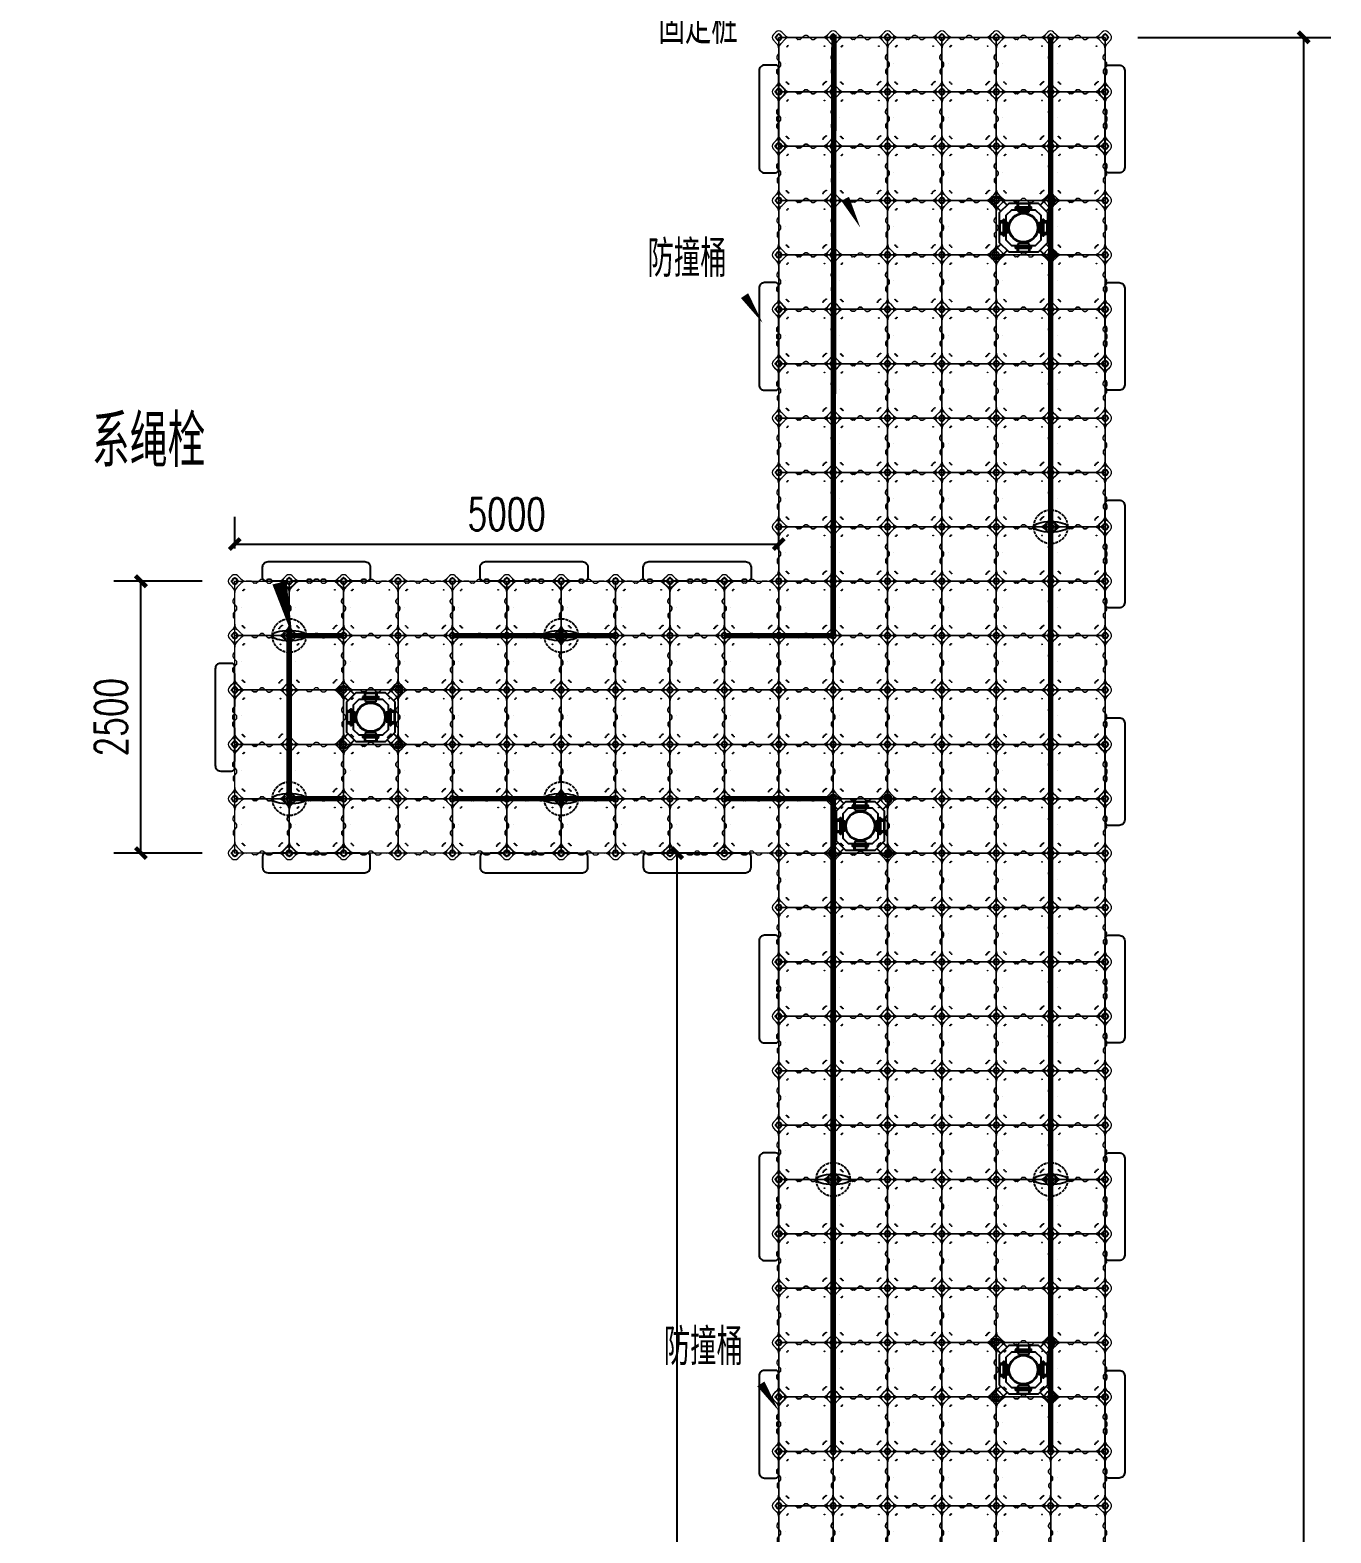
# Model space of a CAD drawing. Extents: x -51322 to 334811, y -147916 to 129288.
# Drawn here: x 35698 to 47656, y -15719 to -1902 of the extents above; entities that cross this region are included whole.
import ezdxf

# ---------------------------------------------------------------- set-up
doc = ezdxf.new("R2010")
doc.units = 0
doc.header["$LTSCALE"] = 1000
doc.header["$MEASUREMENT"] = 0
doc.linetypes.add('DASH', pattern=[0.35, 0.25, -0.1])
doc.layers.get('0').update_dxf_attribs({"lineweight": 5})
for name, color, linetype in [('14a#槽钢', 3, 'Continuous'), ('DIM_SYMB', 3, 'Continuous'), ('PUB_DIM', 3, 'Continuous'), ('PUB_TEXT', 7, 'Continuous'), ('W-_ANTICOLLISION防撞措施', 6, 'Continuous'), ('W-MOUNTING固定方式', 5, 'Continuous'), ('系船栓', 132, 'Continuous'), ('蓝色浮筒', 150, 'Continuous')]:
    doc.layers.add(name, color=color, linetype=linetype)
doc.layers.add('2维浮筒', color=7, linetype='Continuous', lineweight=5)
doc.layers.add('系绳栓', color=4, linetype='Continuous', lineweight=5)
doc.styles.add('_TCH_DIM', font='SIMPLEX', dxfattribs={"bigfont": 'GBCBIG'})
doc.styles.add('_TCH_DIM_T3', font='SIMPLEX', dxfattribs={"width": 0.705882, "bigfont": 'GBCBIG'})
doc.dimstyles.new('_TCH_ARCH&&100', dxfattribs={"dimtxt": 297.5, "dimasz": 100, "dimexe": 250, "dimexo": 300, "dimgap": 126.25, "dimtad": 1, "dimdec": 0, "dimzin": 0, "dimdsep": 46, "dimtxsty": '_TCH_DIM_T3', "dimblk": 'ARCHTICK', "dimcen": 0.09, "dimclrt": 7, "dimazin": 2, "dimtfac": 1, "dimtdec": 0, "dimtix": 1, "dimtmove": 2, "dimatfit": 3, "dimfxl": 0, "dimtolj": 1, "dimtzin": 0, "dimarcsym": 0})

# ---------------------------------------------------------------- blocks, each defined once
blk = doc.blocks.new('*U4')
blk.add_lwpolyline([(-250, 250), (250, 250), (250, -250), (-250, -250)], close=True)
blk = doc.blocks.new('*U5')
at = {"color": 0, "linetype": 'ByBlock', "lineweight": -2, "transparency": 16777216}
for p in [(0, 0), (500, 0), (1000, 0), (1500, 0), (2000, 0), (2500, 0), (0, -500), (500, -500), (1000, -500), (1500, -500), (2000, -500), (2500, -500), (0, -1000), (500, -1000), (1000, -1000), (1500, -1000), (2000, -1000), (2500, -1000), (0, -1500), (500, -1500), (1000, -1500), (1500, -1500), (2000, -1500), (2500, -1500), (0, -2000), (500, -2000), (1000, -2000), (1500, -2000), (2000, -2000), (2500, -2000), (0, -2500), (500, -2500), (1000, -2500), (1500, -2500), (2000, -2500), (2500, -2500), (0, -3000), (500, -3000), (1000, -3000), (1500, -3000), (2000, -3000), (2500, -3000), (0, -3500), (500, -3500), (1000, -3500), (1500, -3500), (2000, -3500), (2500, -3500), (0, -4000), (500, -4000), (1000, -4000), (1500, -4000), (2000, -4000), (2500, -4000), (0, -4500), (500, -4500), (1000, -4500), (1500, -4500), (2000, -4500), (2500, -4500), (0, -5000), (500, -5000), (1000, -5000), (1500, -5000), (2000, -5000), (2500, -5000), (0, -5500), (500, -5500), (1000, -5500), (1500, -5500), (2000, -5500), (2500, -5500), (0, -6000), (500, -6000), (1000, -6000), (1500, -6000), (2000, -6000), (2500, -6000), (0, -6500), (500, -6500), (1000, -6500), (1500, -6500), (2000, -6500), (2500, -6500), (0, -7000), (500, -7000), (1000, -7000), (1500, -7000), (2000, -7000), (2500, -7000), (0, -7500), (500, -7500), (1000, -7500), (1500, -7500), (2000, -7500), (2500, -7500), (0, -8000), (500, -8000), (1000, -8000), (1500, -8000), (2000, -8000), (2500, -8000), (0, -8500), (500, -8500), (1000, -8500), (1500, -8500), (2000, -8500), (2500, -8500), (0, -9000), (500, -9000), (1000, -9000), (1500, -9000), (2000, -9000), (2500, -9000), (0, -9500), (500, -9500), (1000, -9500), (1500, -9500), (2000, -9500), (2500, -9500), (0, -10000), (500, -10000), (1000, -10000), (1500, -10000), (2000, -10000), (2500, -10000), (0, -10500), (500, -10500), (1000, -10500), (1500, -10500), (2000, -10500), (2500, -10500), (0, -11000), (500, -11000), (1000, -11000), (1500, -11000), (2000, -11000), (2500, -11000), (0, -11500), (500, -11500), (1000, -11500), (1500, -11500), (2000, -11500), (2500, -11500), (0, -12000), (500, -12000), (1000, -12000), (1500, -12000), (2000, -12000), (2500, -12000), (0, -12500), (500, -12500), (1000, -12500), (1500, -12500), (2000, -12500), (2500, -12500), (0, -13000), (500, -13000), (1000, -13000), (1500, -13000), (2000, -13000), (2500, -13000), (0, -13500), (500, -13500), (1000, -13500), (1500, -13500), (2000, -13500), (2500, -13500)]:
    blk.add_blockref('*U4', p, dxfattribs=at)
blk = doc.blocks.new('*U6')
blk.add_lwpolyline([(-250, 250), (250, 250), (250, -250), (-250, -250)], close=True)
blk = doc.blocks.new('*U7')
at = {"color": 0, "linetype": 'ByBlock', "lineweight": -2, "transparency": 16777216}
for p in [(0, 0), (500, 0), (1000, 0), (1500, 0), (2000, 0), (2500, 0), (3000, 0), (3500, 0), (4000, 0), (4500, 0), (0, -500), (500, -500), (1000, -500), (1500, -500), (2000, -500), (2500, -500), (3000, -500), (3500, -500), (4000, -500), (4500, -500), (0, -1000), (500, -1000), (1000, -1000), (1500, -1000), (2000, -1000), (2500, -1000), (3000, -1000), (3500, -1000), (4000, -1000), (4500, -1000), (0, -1500), (500, -1500), (1000, -1500), (1500, -1500), (2000, -1500), (2500, -1500), (3000, -1500), (3500, -1500), (4000, -1500), (4500, -1500), (0, -2000), (500, -2000), (1000, -2000), (1500, -2000), (2000, -2000), (2500, -2000), (3000, -2000), (3500, -2000), (4000, -2000), (4500, -2000)]:
    blk.add_blockref('*U6', p, dxfattribs=at)
blk = doc.blocks.new('aefgfhfgh')
at = {"layer": '2维浮筒', "color": 150, "lineweight": 0}
for p, q in [((-49, 527), (-27, 549)), ((-49, 473), (-21, 445)), ((55, 479), (21, 445)), ((27, 549), (55, 521)), ((149, 500), (105, 500)), ((171, 484), (155, 497)), ((193, 481), (177, 481)), ((199, 484), (232, 513)), ((261, 516), (239, 516)), ((301, 484), (268, 513)), ((307, 481), (323, 481)), ((329, 484), (345, 497)), ((395, 500), (351, 500)), ((473, 549), (445, 521)), ((479, 445), (445, 479)), ((549, 473), (521, 445)), ((527, 549), (549, 527)), ((-16, 304), (-16, 326)), ((-13, 333), (-3, 345)), ((-13, 297), (16, 264)), ((0, 351), (0, 395)), ((481, 307), (481, 323)), ((484, 329), (497, 345)), ((484, 301), (513, 268)), ((500, 351), (500, 395)), ((-16, 196), (-16, 174)), ((-13, 203), (16, 236)), ((-13, 167), (-3, 155)), ((0, 105), (0, 149)), ((19, 242), (19, 258)), ((481, 193), (481, 177)), ((484, 199), (513, 232)), ((484, 171), (497, 155)), ((500, 105), (500, 149)), ((516, 239), (516, 261)), ((-49, 27), (-21, 55)), ((55, 21), (21, 55)), ((203, -13), (236, 16)), ((258, 19), (242, 19)), ((297, -13), (264, 16)), ((479, 55), (445, 21)), ((549, 27), (521, 55)), ((-27, -49), (-49, -27)), ((27, -49), (55, -21)), ((149, 0), (105, 0)), ((167, -13), (155, -3)), ((196, -16), (174, -16)), ((304, -16), (326, -16)), ((333, -13), (345, -3)), ((395, 0), (351, 0)), ((473, -49), (445, -21)), ((549, -27), (527, -49))]:
    blk.add_line(p, q, dxfattribs=at)
for centre in [(76, 415), (85, 424), (420, 420), (71, 89), (80, 80), (89, 71), (407, 65), (415, 76), (424, 85), (435, 93)]:
    blk.add_circle(centre, 3.5, dxfattribs=at)
for centre, radius, start, end in [((0, 522), 38, 45, 135), ((500, 522), 38, 45, 135), ((-22, 500), 38, 135, 225), ((-24, 500), 7, 90, 270), ((0, 500), 25, 106.2602, 163.7398), ((0, 500), 25, 196.2602, 253.7398), ((-70, 395), 70, 0, 45), ((0, 524), 7, 0, 180), ((0, 476), 7, 180, 0), ((70, 395), 70, 135, 180), ((0, 500), 25, 16.2602, 73.7398), ((0, 500), 25, 286.2602, 343.7398), ((24, 500), 7, 270, 90), ((105, 570), 70, 225, 270), ((105, 430), 70, 90, 135), ((149, 490), 10, 47.7263, 90), ((177, 491), 10, 227.7263, 270), ((193, 491), 10, 270, 312.2737), ((239, 506), 10, 90, 132.2737), ((261, 506), 10, 47.7263, 90), ((307, 491), 10, 227.7263, 270), ((323, 491), 10, 270, 312.2737), ((351, 490), 10, 90, 132.2737), ((395, 570), 70, 270, 315), ((395, 430), 70, 45, 90), ((476, 500), 7, 90, 270), ((500, 500), 25, 106.2602, 163.7398), ((500, 500), 25, 196.2602, 253.7398), ((430, 395), 70, 0, 45), ((500, 524), 7, 0, 180), ((500, 476), 7, 180, 0), ((570, 395), 70, 135, 180), ((500, 500), 25, 16.2602, 73.7398), ((500, 500), 25, 286.2602, 343.7398), ((524, 500), 7, 270, 90), ((522, 500), 38, 315, 45), ((-6, 326), 10, 137.7263, 180), ((-6, 304), 10, 180, 222.2737), ((-10, 351), 10, 317.7263, 0), ((491, 323), 10, 137.7263, 180), ((491, 307), 10, 180, 222.2737), ((490, 351), 10, 317.7263, 0), ((-6, 196), 10, 137.7263, 180), ((-6, 174), 10, 180, 222.2737), ((-10, 149), 10, 0, 42.2737), ((9, 258), 10, 0, 42.2737), ((9, 242), 10, 317.7263, 0), ((491, 193), 10, 137.7263, 180), ((491, 177), 10, 180, 222.2737), ((490, 149), 10, 0, 42.2737), ((506, 261), 10, 0, 42.2737), ((506, 239), 10, 317.7263, 0), ((-22, 0), 38, 135, 225), ((-24, 0), 7, 90, 270), ((0, 0), 25, 106.2602, 163.7398), ((-70, 105), 70, 315, 0), ((0, 24), 7, 0, 180), ((70, 105), 70, 180, 225), ((0, 0), 25, 16.2602, 73.7398), ((24, 0), 7, 270, 90), ((105, 70), 70, 225, 270), ((242, 9), 10, 90, 132.2737), ((258, 9), 10, 47.7263, 90), ((395, 70), 70, 270, 315), ((476, 0), 7, 90, 270), ((500, 0), 25, 106.2602, 163.7398), ((430, 105), 70, 315, 0), ((500, 24), 7, 0, 180), ((570, 105), 70, 180, 225), ((500, 0), 25, 16.2602, 73.7398), ((524, 0), 7, 270, 90), ((522, 0), 38, 315, 45), ((0, -22), 38, 225, 315), ((0, 0), 25, 196.2602, 253.7398), ((0, -24), 7, 180, 0), ((0, 0), 25, 286.2602, 343.7398), ((105, -70), 70, 90, 135), ((149, -10), 10, 47.7263, 90), ((174, -6), 10, 227.7263, 270), ((196, -6), 10, 270, 312.2737), ((304, -6), 10, 227.7263, 270), ((326, -6), 10, 270, 312.2737), ((351, -10), 10, 90, 132.2737), ((395, -70), 70, 45, 90), ((500, -22), 38, 225, 315), ((500, 0), 25, 196.2602, 253.7398), ((500, -24), 7, 180, 0), ((500, 0), 25, 286.2602, 343.7398)]:
    blk.add_arc(centre, radius, start, end, dxfattribs=at)
at = {"layer": '蓝色浮筒'}
for centre, radius, start, end in [((-25, 500), 5, 84.2608, 275.7392), ((0, 500), 25, 101.4783, 168.5217), ((0, 500), 25, 191.4783, 258.5217), ((0, 525), 5, 354.2608, 185.7392), ((0, 475), 5, 174.2608, 5.7392), ((0, 500), 25, 11.4783, 78.5217), ((0, 500), 25, 281.4783, 348.5217), ((25, 500), 5, 264.2608, 95.7392), ((475, 500), 5, 84.2608, 275.7392), ((500, 500), 25, 101.4783, 168.5217), ((500, 500), 25, 191.4783, 258.5217), ((500, 525), 5, 354.2608, 185.7392), ((500, 475), 5, 174.2608, 5.7392), ((500, 500), 25, 11.4783, 78.5217), ((500, 500), 25, 281.4783, 348.5217), ((525, 500), 5, 264.2608, 95.7392), ((-25, 0), 5, 84.2608, 275.7392), ((0, 0), 25, 101.4783, 168.5217), ((0, 25), 5, 354.2608, 185.7392), ((0, 0), 25, 11.4783, 78.5217), ((25, 0), 5, 264.2608, 95.7392), ((475, 0), 5, 84.2608, 275.7392), ((500, 0), 25, 101.4783, 168.5217), ((500, 25), 5, 354.2608, 185.7392), ((500, 0), 25, 11.4783, 78.5217), ((525, 0), 5, 264.2608, 95.7392), ((0, 0), 25, 191.4783, 258.5217), ((0, -25), 5, 174.2608, 5.7392), ((0, 0), 25, 281.4783, 348.5217), ((500, 0), 25, 191.4783, 258.5217), ((500, -25), 5, 174.2608, 5.7392), ((500, 0), 25, 281.4783, 348.5217)]:
    blk.add_arc(centre, radius, start, end, dxfattribs=at)
blk = doc.blocks.new('浮筒')
at = {"layer": '蓝色浮筒'}
blk.add_line((441, 238), (441, 238), dxfattribs=at)
for centre, radius, start, end in [((-25, 500), 5, 84.2608, 275.7392), ((0, 500), 25, 101.4783, 168.5217), ((0, 500), 25, 191.4783, 258.5217), ((0, 525), 5, 354.2608, 185.7392), ((0, 475), 5, 174.2608, 5.7392), ((0, 500), 25, 11.4783, 78.5217), ((0, 500), 25, 281.4783, 348.5217), ((25, 500), 5, 264.2608, 95.7392), ((475, 500), 5, 84.2608, 275.7392), ((500, 500), 25, 101.4783, 168.5217), ((500, 500), 25, 191.4783, 258.5217), ((500, 525), 5, 354.2608, 185.7392), ((500, 475), 5, 174.2608, 5.7392), ((500, 500), 25, 11.4783, 78.5217), ((500, 500), 25, 281.4783, 348.5217), ((525, 500), 5, 264.2608, 95.7392), ((-25, 0), 5, 84.2608, 275.7392), ((0, 0), 25, 101.4783, 168.5217), ((0, 25), 5, 354.2608, 185.7392), ((0, 0), 25, 11.4783, 78.5217), ((25, 0), 5, 264.2608, 95.7392), ((475, 0), 5, 84.2608, 275.7392), ((500, 0), 25, 101.4783, 168.5217), ((500, 25), 5, 354.2608, 185.7392), ((500, 0), 25, 11.4783, 78.5217), ((525, 0), 5, 264.2608, 95.7392), ((0, 0), 25, 191.4783, 258.5217), ((0, -25), 5, 174.2608, 5.7392), ((0, 0), 25, 281.4783, 348.5217), ((500, 0), 25, 191.4783, 258.5217), ((500, -25), 5, 174.2608, 5.7392), ((500, 0), 25, 281.4783, 348.5217)]:
    blk.add_arc(centre, radius, start, end, dxfattribs=at)
at = {"layer": '蓝色浮筒', "rotation": 180.0000000383531}
blk.add_blockref('aefgfhfgh', (500, 500), dxfattribs=at)
blk = doc.blocks.new('*U9')
at = {"color": 8, "linetype": 'Continuous', "lineweight": 15}
for p, q in [((-1, 2), (-2, 1)), ((0, 1), (0, -1)), ((-1, -2), (-2, -1))]:
    blk.add_line(p, q, dxfattribs=at)
at = {"color": 7, "linetype": 'Continuous', "lineweight": 15}
for p, q in [((16, 1), (0, 1)), ((0, 0), (19, 0)), ((16, 1), (16, 0)), ((19, -1), (19, 0)), ((0, -1), (19, -1))]:
    blk.add_line(p, q, dxfattribs=at)
for centre, radius, start, end in [((-3, 0), 2.9, 41.3178, 318.6822), ((-3, 0), 1.45, 41.3178, 318.6822), ((0, 3), 2.82, 221.3178, 270), ((0, -3), 2.82, 90, 138.6822), ((0, 3), 1.37, 221.3178, 270), ((0, -3), 1.37, 90, 138.6822)]:
    blk.add_arc(centre, radius, start, end, dxfattribs=at)
blk = doc.blocks.new('*U11')
blk.add_lwpolyline([(-12, 0), (-12, 2.5), (12, 2.5), (12, 0)], close=True)
blk = doc.blocks.new('无头销轴_B型_D12X150')
at = {"color": 0}
for p, q in [((-72, 6), (-72, -6)), ((72, 6), (72, -6))]:
    blk.add_line(p, q, dxfattribs=at)
blk.add_lwpolyline([(-75, 4), (-75, -4), (-72, -6), (72, -6), (75, -4), (75, 4), (72, 6), (-72, 6)], close=True, dxfattribs=at)
for centre in [(-70, 0), (70, 0)]:
    blk.add_circle(centre, 1.6, dxfattribs=at)
blk = doc.blocks.new('asdasdad')
at = {"layer": 'W-MOUNTING固定方式', "color": 0}
for p, q in [((44785, -4997), (44783, -5000)), ((44878, -5000), (44783, -5000)), ((44783, -5074), (44783, -5000)), ((44783, -5074), (44878, -5074)), ((44783, -5074), (44785, -5077)), ((44785, -4997), (44876, -4997)), ((44876, -5077), (44785, -5077)), ((44876, -4997), (44878, -5000)), ((44878, -5074), (44876, -5077)), ((44878, -5000), (44878, -5074)), ((44608, -5122), (44608, -5315)), ((44609, -5173), (44612, -5171)), ((44609, -5264), (44609, -5173)), ((44612, -5171), (44612, -5266)), ((44612, -5171), (44686, -5171)), ((44686, -5266), (44686, -5171)), ((44686, -5171), (44689, -5173)), ((44689, -5173), (44689, -5264)), ((44975, -5171), (44972, -5173)), ((44972, -5264), (44972, -5173)), ((44975, -5171), (44975, -5266)), ((44975, -5171), (45049, -5171)), ((45049, -5266), (45049, -5171)), ((45052, -5174), (45049, -5171)), ((45052, -5174), (45052, -5264)), ((44609, -5264), (44612, -5266)), ((44686, -5266), (44612, -5266)), ((44686, -5266), (44689, -5264)), ((44783, -5363), (44785, -5360)), ((44878, -5363), (44783, -5363)), ((44783, -5437), (44783, -5363)), ((44785, -5360), (44876, -5360)), ((44878, -5363), (44876, -5360)), ((44878, -5363), (44878, -5437)), ((44975, -5266), (44972, -5264)), ((45049, -5266), (44975, -5266)), ((45052, -5264), (45049, -5266)), ((44783, -5437), (44878, -5437)), ((44785, -5440), (44783, -5437)), ((44875, -5440), (44785, -5440)), ((44875, -5440), (44878, -5437))]:
    blk.add_line(p, q, dxfattribs=at)
at = {"layer": 'W-MOUNTING固定方式', "color": 6}
for points in [[(44623, -5068), (44552, -4997, -0.414214), (44552, -4941), (44552, -4941, -0.414214), (44609, -4941), (44679, -5011)], [(45038, -5068), (45109, -4997, 0.414214), (45109, -4941), (45109, -4941, 0.414214), (45052, -4941), (44982, -5011)], [(44623, -5370), (44552, -5441, 0.414214), (44552, -5497), (44552, -5497, 0.414214), (44609, -5497), (44679, -5427)], [(45038, -5370), (45109, -5441, -0.414214), (45109, -5497), (45109, -5497, -0.414214), (45052, -5497), (44982, -5427)]]:
    blk.add_lwpolyline(points, format="xyb", dxfattribs=at)
at = {"layer": 'W-MOUNTING固定方式'}
for points in [[(44694, -5441), (44967, -5441), (45053, -5356), (45053, -5082), (44967, -4996), (44694, -4996), (44608, -5082), (44608, -5356)], [(44719, -5381), (44942, -5381), (44993, -5331), (44993, -5107), (44942, -5056), (44719, -5056), (44668, -5107), (44668, -5331)]]:
    blk.add_lwpolyline(points, close=True, dxfattribs=at)
at = {"layer": 'W-MOUNTING固定方式', "color": 0}
for points in [[(44772, -4996), (44772, -5037), (44772, -5057), (44781, -5057), (44781, -5037), (44781, -4996)], [(44880, -4996), (44880, -5037), (44880, -5057), (44889, -5057), (44889, -5037), (44889, -4996)], [(44608, -5169), (44649, -5169), (44669, -5169), (44669, -5160), (44649, -5160), (44608, -5160)], [(45053, -5160), (45012, -5160), (44992, -5160), (44992, -5169), (45012, -5169), (45053, -5169)], [(44608, -5277), (44649, -5277), (44669, -5277), (44669, -5268), (44649, -5268), (44608, -5268)], [(44781, -5441), (44781, -5400), (44781, -5380), (44772, -5380), (44772, -5400), (44772, -5441)], [(44889, -5441), (44889, -5400), (44889, -5380), (44880, -5380), (44880, -5400), (44880, -5441)], [(45053, -5268), (45012, -5268), (44992, -5268), (44992, -5277), (45012, -5277), (45053, -5277)]]:
    blk.add_lwpolyline(points, dxfattribs=at)
at = {"layer": 'W-MOUNTING固定方式', "color": 5}
for centre in [(44580, -4969), (45080, -4969), (44580, -5469), (45080, -5469)]:
    blk.add_circle(centre, 7, dxfattribs=at)
at = {"layer": 'W-MOUNTING固定方式'}
for radius in [136, 130]:
    blk.add_circle((44830, -5219), radius, dxfattribs=at)
at = {"layer": 'W-MOUNTING固定方式', "color": 0}
for name, p in [('无头销轴_B型_D12X150', (44830, -5037)), ('*U11', (45012, -5160)), ('*U9', (44643, -5288))]:
    blk.add_blockref(name, p, dxfattribs=at)
for name, p, rotation in [('*U9', (44761, -5031), 270.0000000000001), ('*U11', (44772, -5037), 90.00000000000004), ('无头销轴_B型_D12X150', (44649, -5219), 90), ('*U9', (45018, -5149), 180), ('无头销轴_B型_D12X150', (45012, -5219), 270), ('*U11', (44649, -5277), 180), ('*U11', (44889, -5400), 270), ('*U9', (44900, -5406), 90.00000000000001), ('无头销轴_B型_D12X150', (44830, -5400), 180)]:
    blk.add_blockref(name, p, dxfattribs=dict(at, rotation=rotation))
at = {"layer": 'W-MOUNTING固定方式', "color": 0, "xscale": -1}
for name, p, rotation in [('*U11', (44889, -5037), 270.0000000000001), ('*U9', (44900, -5031), 90.00000000000007), ('*U9', (44643, -5149), 180), ('*U9', (44761, -5406), 270), ('*U11', (44772, -5400), 90), ('*U11', (45012, -5277), 180)]:
    blk.add_blockref(name, p, dxfattribs=dict(at, rotation=rotation))
for name, p in [('*U11', (44649, -5160)), ('*U9', (45018, -5288))]:
    blk.add_blockref(name, p, dxfattribs=at)
blk = doc.blocks.new('zhuang')
at = {"layer": 'W-MOUNTING固定方式', "color": 0}
for p, q in [((38285, -7997), (38283, -8000)), ((38378, -8000), (38283, -8000)), ((38283, -8074), (38283, -8000)), ((38285, -7997), (38376, -7997)), ((38376, -7997), (38378, -8000)), ((38378, -8000), (38378, -8074)), ((38108, -8122), (38108, -8315)), ((38283, -8074), (38378, -8074)), ((38283, -8074), (38285, -8077)), ((38376, -8077), (38285, -8077)), ((38378, -8074), (38376, -8077)), ((38109, -8173), (38112, -8171)), ((38109, -8264), (38109, -8173)), ((38109, -8264), (38112, -8266)), ((38112, -8171), (38112, -8266)), ((38112, -8171), (38186, -8171)), ((38186, -8266), (38112, -8266)), ((38186, -8266), (38186, -8171)), ((38186, -8171), (38189, -8173)), ((38186, -8266), (38189, -8264)), ((38189, -8173), (38189, -8264)), ((38475, -8171), (38472, -8173)), ((38472, -8264), (38472, -8173)), ((38475, -8266), (38472, -8264)), ((38475, -8171), (38475, -8266)), ((38475, -8171), (38549, -8171)), ((38549, -8266), (38475, -8266)), ((38549, -8266), (38549, -8171)), ((38552, -8174), (38549, -8171)), ((38552, -8264), (38549, -8266)), ((38552, -8174), (38552, -8264)), ((38283, -8363), (38285, -8360)), ((38378, -8363), (38283, -8363)), ((38283, -8437), (38283, -8363)), ((38285, -8360), (38376, -8360)), ((38378, -8363), (38376, -8360)), ((38378, -8363), (38378, -8437)), ((38283, -8437), (38378, -8437)), ((38285, -8440), (38283, -8437)), ((38375, -8440), (38285, -8440)), ((38375, -8440), (38378, -8437))]:
    blk.add_line(p, q, dxfattribs=at)
at = {"layer": 'W-MOUNTING固定方式', "color": 6}
for points in [[(38123, -8068), (38052, -7997, -0.414214), (38052, -7941), (38052, -7941, -0.414214), (38109, -7941), (38179, -8011)], [(38538, -8068), (38609, -7997, 0.414214), (38609, -7941), (38609, -7941, 0.414214), (38552, -7941), (38482, -8011)], [(38123, -8370), (38052, -8441, 0.414214), (38052, -8497), (38052, -8497, 0.414214), (38109, -8497), (38179, -8427)], [(38538, -8370), (38609, -8441, -0.414214), (38609, -8497), (38609, -8497, -0.414214), (38552, -8497), (38482, -8427)]]:
    blk.add_lwpolyline(points, format="xyb", dxfattribs=at)
at = {"layer": 'W-MOUNTING固定方式'}
for points in [[(38194, -8441), (38467, -8441), (38553, -8356), (38553, -8082), (38467, -7996), (38194, -7996), (38108, -8082), (38108, -8356)], [(38219, -8381), (38442, -8381), (38493, -8331), (38493, -8107), (38442, -8056), (38219, -8056), (38168, -8107), (38168, -8331)]]:
    blk.add_lwpolyline(points, close=True, dxfattribs=at)
at = {"layer": 'W-MOUNTING固定方式', "color": 0}
for points in [[(38272, -7996), (38272, -8037), (38272, -8057), (38281, -8057), (38281, -8037), (38281, -7996)], [(38380, -7996), (38380, -8037), (38380, -8057), (38389, -8057), (38389, -8037), (38389, -7996)], [(38108, -8169), (38149, -8169), (38169, -8169), (38169, -8160), (38149, -8160), (38108, -8160)], [(38108, -8277), (38149, -8277), (38169, -8277), (38169, -8268), (38149, -8268), (38108, -8268)], [(38553, -8160), (38512, -8160), (38492, -8160), (38492, -8169), (38512, -8169), (38553, -8169)], [(38553, -8268), (38512, -8268), (38492, -8268), (38492, -8277), (38512, -8277), (38553, -8277)], [(38281, -8441), (38281, -8400), (38281, -8380), (38272, -8380), (38272, -8400), (38272, -8441)], [(38389, -8441), (38389, -8400), (38389, -8380), (38380, -8380), (38380, -8400), (38380, -8441)]]:
    blk.add_lwpolyline(points, dxfattribs=at)
at = {"layer": 'W-MOUNTING固定方式', "color": 5}
for centre in [(38080, -7969), (38580, -7969), (38080, -8469), (38580, -8469)]:
    blk.add_circle(centre, 7, dxfattribs=at)
at = {"layer": 'W-MOUNTING固定方式'}
for radius in [136, 130]:
    blk.add_circle((38330, -8219), radius, dxfattribs=at)
at = {"layer": 'W-MOUNTING固定方式', "color": 0, "xscale": -1}
for name, p, rotation in [('*U9', (38143, -8149), 180), ('*U11', (38389, -8037), 270.0000000000001), ('*U9', (38400, -8031), 90.00000000000007), ('*U11', (38512, -8277), 180), ('*U9', (38261, -8406), 270), ('*U11', (38272, -8400), 90)]:
    blk.add_blockref(name, p, dxfattribs=dict(at, rotation=rotation))
at = {"layer": 'W-MOUNTING固定方式', "color": 0}
for name, p, rotation in [('无头销轴_B型_D12X150', (38149, -8219), 90), ('*U9', (38261, -8031), 270.0000000000001), ('*U11', (38272, -8037), 90.00000000000004), ('*U9', (38518, -8149), 180), ('无头销轴_B型_D12X150', (38512, -8219), 270), ('*U11', (38149, -8277), 180), ('无头销轴_B型_D12X150', (38330, -8400), 180), ('*U11', (38389, -8400), 270), ('*U9', (38400, -8406), 90.00000000000001)]:
    blk.add_blockref(name, p, dxfattribs=dict(at, rotation=rotation))
for name, p in [('无头销轴_B型_D12X150', (38330, -8037)), ('*U9', (38143, -8288)), ('*U11', (38512, -8160))]:
    blk.add_blockref(name, p, dxfattribs=at)
at = {"layer": 'W-MOUNTING固定方式', "color": 0, "xscale": -1}
for name, p in [('*U11', (38149, -8160)), ('*U9', (38518, -8288))]:
    blk.add_blockref(name, p, dxfattribs=at)
blk = doc.blocks.new('sdf')
at = {"layer": 'W-MOUNTING固定方式', "color": 0}
for p, q in [((43108, -2622), (43108, -2815)), ((43285, -2497), (43283, -2500)), ((43378, -2500), (43283, -2500)), ((43283, -2574), (43283, -2500)), ((43283, -2574), (43378, -2574)), ((43283, -2574), (43285, -2577)), ((43285, -2497), (43376, -2497)), ((43376, -2577), (43285, -2577)), ((43376, -2497), (43378, -2500)), ((43378, -2574), (43376, -2577)), ((43378, -2500), (43378, -2574)), ((43109, -2673), (43112, -2671)), ((43109, -2764), (43109, -2673)), ((43112, -2671), (43112, -2766)), ((43112, -2671), (43186, -2671)), ((43186, -2766), (43186, -2671)), ((43186, -2671), (43189, -2673)), ((43189, -2673), (43189, -2764)), ((43475, -2671), (43472, -2673)), ((43472, -2764), (43472, -2673)), ((43475, -2671), (43475, -2766)), ((43475, -2671), (43549, -2671)), ((43549, -2766), (43549, -2671)), ((43552, -2674), (43549, -2671)), ((43552, -2674), (43552, -2764)), ((43109, -2764), (43112, -2766)), ((43186, -2766), (43112, -2766)), ((43186, -2766), (43189, -2764)), ((43283, -2863), (43285, -2860)), ((43378, -2863), (43283, -2863)), ((43283, -2937), (43283, -2863)), ((43285, -2860), (43376, -2860)), ((43378, -2863), (43376, -2860)), ((43378, -2863), (43378, -2937)), ((43475, -2766), (43472, -2764)), ((43549, -2766), (43475, -2766)), ((43552, -2764), (43549, -2766)), ((43283, -2937), (43378, -2937)), ((43285, -2940), (43283, -2937)), ((43375, -2940), (43285, -2940)), ((43375, -2940), (43378, -2937))]:
    blk.add_line(p, q, dxfattribs=at)
at = {"layer": 'W-MOUNTING固定方式', "color": 6}
for points in [[(43123, -2568), (43052, -2497, -0.414214), (43052, -2441), (43052, -2441, -0.414214), (43109, -2441), (43179, -2511)], [(43538, -2568), (43609, -2497, 0.414214), (43609, -2441), (43609, -2441, 0.414214), (43552, -2441), (43482, -2511)], [(43123, -2870), (43052, -2941, 0.414214), (43052, -2997), (43052, -2997, 0.414214), (43109, -2997), (43179, -2927)], [(43538, -2870), (43609, -2941, -0.414214), (43609, -2997), (43609, -2997, -0.414214), (43552, -2997), (43482, -2927)]]:
    blk.add_lwpolyline(points, format="xyb", dxfattribs=at)
at = {"layer": 'W-MOUNTING固定方式'}
for points in [[(43194, -2941), (43467, -2941), (43553, -2856), (43553, -2582), (43467, -2496), (43194, -2496), (43108, -2582), (43108, -2856)], [(43219, -2881), (43442, -2881), (43493, -2831), (43493, -2607), (43442, -2556), (43219, -2556), (43168, -2607), (43168, -2831)]]:
    blk.add_lwpolyline(points, close=True, dxfattribs=at)
at = {"layer": 'W-MOUNTING固定方式', "color": 0}
for points in [[(43272, -2496), (43272, -2537), (43272, -2557), (43281, -2557), (43281, -2537), (43281, -2496)], [(43380, -2496), (43380, -2537), (43380, -2557), (43389, -2557), (43389, -2537), (43389, -2496)], [(43108, -2669), (43149, -2669), (43169, -2669), (43169, -2660), (43149, -2660), (43108, -2660)], [(43553, -2660), (43512, -2660), (43492, -2660), (43492, -2669), (43512, -2669), (43553, -2669)], [(43108, -2777), (43149, -2777), (43169, -2777), (43169, -2768), (43149, -2768), (43108, -2768)], [(43281, -2941), (43281, -2900), (43281, -2880), (43272, -2880), (43272, -2900), (43272, -2941)], [(43389, -2941), (43389, -2900), (43389, -2880), (43380, -2880), (43380, -2900), (43380, -2941)], [(43553, -2768), (43512, -2768), (43492, -2768), (43492, -2777), (43512, -2777), (43553, -2777)]]:
    blk.add_lwpolyline(points, dxfattribs=at)
at = {"layer": 'W-MOUNTING固定方式', "color": 5}
for centre in [(43080, -2469), (43580, -2469), (43080, -2969), (43580, -2969)]:
    blk.add_circle(centre, 7, dxfattribs=at)
at = {"layer": 'W-MOUNTING固定方式'}
for radius in [136, 130]:
    blk.add_circle((43330, -2719), radius, dxfattribs=at)
at = {"layer": 'W-MOUNTING固定方式', "color": 0}
for name, p in [('无头销轴_B型_D12X150', (43330, -2537)), ('*U11', (43512, -2660)), ('*U9', (43143, -2788))]:
    blk.add_blockref(name, p, dxfattribs=at)
for name, p, rotation in [('*U9', (43261, -2531), 270.0000000000001), ('*U11', (43272, -2537), 90.00000000000004), ('无头销轴_B型_D12X150', (43149, -2719), 90), ('*U9', (43518, -2649), 180), ('无头销轴_B型_D12X150', (43512, -2719), 270), ('*U11', (43149, -2777), 180), ('无头销轴_B型_D12X150', (43330, -2900), 180), ('*U11', (43389, -2900), 270), ('*U9', (43400, -2906), 90.00000000000001)]:
    blk.add_blockref(name, p, dxfattribs=dict(at, rotation=rotation))
at = {"layer": 'W-MOUNTING固定方式', "color": 0, "xscale": -1}
for name, p, rotation in [('*U11', (43389, -2537), 270.0000000000001), ('*U9', (43400, -2531), 90.00000000000007), ('*U9', (43143, -2649), 180), ('*U9', (43261, -2906), 270), ('*U11', (43272, -2900), 90), ('*U11', (43512, -2777), 180)]:
    blk.add_blockref(name, p, dxfattribs=dict(at, rotation=rotation))
for name, p in [('*U11', (43149, -2660)), ('*U9', (43518, -2788))]:
    blk.add_blockref(name, p, dxfattribs=at)
blk = doc.blocks.new('fdsfsdfsd')
at = {"layer": 'W-MOUNTING固定方式', "color": 0}
for p, q in [((44608, -27622), (44608, -27815)), ((44785, -27497), (44783, -27500)), ((44878, -27500), (44783, -27500)), ((44783, -27574), (44783, -27500)), ((44783, -27574), (44878, -27574)), ((44783, -27574), (44785, -27577)), ((44785, -27497), (44876, -27497)), ((44876, -27577), (44785, -27577)), ((44876, -27497), (44878, -27500)), ((44878, -27574), (44876, -27577)), ((44878, -27500), (44878, -27574)), ((44609, -27673), (44612, -27671)), ((44609, -27764), (44609, -27673)), ((44609, -27764), (44612, -27766)), ((44612, -27671), (44612, -27766)), ((44612, -27671), (44686, -27671)), ((44686, -27766), (44612, -27766)), ((44686, -27766), (44686, -27671)), ((44686, -27671), (44689, -27673)), ((44686, -27766), (44689, -27764)), ((44689, -27673), (44689, -27764)), ((44975, -27671), (44972, -27673)), ((44972, -27764), (44972, -27673)), ((44975, -27766), (44972, -27764)), ((44975, -27671), (44975, -27766)), ((44975, -27671), (45049, -27671)), ((45049, -27766), (44975, -27766)), ((45049, -27766), (45049, -27671)), ((45052, -27674), (45049, -27671)), ((45052, -27764), (45049, -27766)), ((45052, -27674), (45052, -27764)), ((44783, -27863), (44785, -27860)), ((44878, -27863), (44783, -27863)), ((44783, -27937), (44783, -27863)), ((44785, -27860), (44876, -27860)), ((44878, -27863), (44876, -27860)), ((44878, -27863), (44878, -27937)), ((44783, -27937), (44878, -27937)), ((44785, -27940), (44783, -27937)), ((44875, -27940), (44785, -27940)), ((44875, -27940), (44878, -27937))]:
    blk.add_line(p, q, dxfattribs=at)
at = {"layer": 'W-MOUNTING固定方式', "color": 6}
for points in [[(44623, -27568), (44552, -27497, -0.414214), (44552, -27441), (44552, -27441, -0.414214), (44609, -27441), (44679, -27511)], [(45038, -27568), (45109, -27497, 0.414214), (45109, -27441), (45109, -27441, 0.414214), (45052, -27441), (44982, -27511)], [(44623, -27870), (44552, -27941, 0.414214), (44552, -27997), (44552, -27997, 0.414214), (44609, -27997), (44679, -27927)], [(45038, -27870), (45109, -27941, -0.414214), (45109, -27997), (45109, -27997, -0.414214), (45052, -27997), (44982, -27927)]]:
    blk.add_lwpolyline(points, format="xyb", dxfattribs=at)
at = {"layer": 'W-MOUNTING固定方式'}
for points in [[(44694, -27941), (44967, -27941), (45053, -27856), (45053, -27582), (44967, -27496), (44694, -27496), (44608, -27582), (44608, -27856)], [(44719, -27881), (44942, -27881), (44993, -27831), (44993, -27607), (44942, -27556), (44719, -27556), (44668, -27607), (44668, -27831)]]:
    blk.add_lwpolyline(points, close=True, dxfattribs=at)
at = {"layer": 'W-MOUNTING固定方式', "color": 0}
for points in [[(44772, -27496), (44772, -27537), (44772, -27557), (44781, -27557), (44781, -27537), (44781, -27496)], [(44880, -27496), (44880, -27537), (44880, -27557), (44889, -27557), (44889, -27537), (44889, -27496)], [(44608, -27669), (44649, -27669), (44669, -27669), (44669, -27660), (44649, -27660), (44608, -27660)], [(44608, -27777), (44649, -27777), (44669, -27777), (44669, -27768), (44649, -27768), (44608, -27768)], [(45053, -27660), (45012, -27660), (44992, -27660), (44992, -27669), (45012, -27669), (45053, -27669)], [(45053, -27768), (45012, -27768), (44992, -27768), (44992, -27777), (45012, -27777), (45053, -27777)], [(44781, -27941), (44781, -27900), (44781, -27880), (44772, -27880), (44772, -27900), (44772, -27941)], [(44889, -27941), (44889, -27900), (44889, -27880), (44880, -27880), (44880, -27900), (44880, -27941)]]:
    blk.add_lwpolyline(points, dxfattribs=at)
at = {"layer": 'W-MOUNTING固定方式', "color": 5}
for centre in [(44580, -27469), (45080, -27469), (44580, -27969), (45080, -27969)]:
    blk.add_circle(centre, 7, dxfattribs=at)
at = {"layer": 'W-MOUNTING固定方式'}
for radius in [136, 130]:
    blk.add_circle((44830, -27719), radius, dxfattribs=at)
at = {"layer": 'W-MOUNTING固定方式', "color": 0}
for name, p in [('无头销轴_B型_D12X150', (44830, -27537)), ('*U11', (45012, -27660)), ('*U9', (44643, -27788))]:
    blk.add_blockref(name, p, dxfattribs=at)
for name, p, rotation in [('*U9', (44761, -27531), 270.0000000000001), ('*U11', (44772, -27537), 90.00000000000004), ('无头销轴_B型_D12X150', (44649, -27719), 90), ('*U9', (45018, -27649), 180), ('无头销轴_B型_D12X150', (45012, -27719), 270), ('*U11', (44649, -27777), 180), ('无头销轴_B型_D12X150', (44830, -27900), 180), ('*U11', (44889, -27900), 270), ('*U9', (44900, -27906), 90.00000000000001)]:
    blk.add_blockref(name, p, dxfattribs=dict(at, rotation=rotation))
at = {"layer": 'W-MOUNTING固定方式', "color": 0, "xscale": -1}
for name, p, rotation in [('*U11', (44889, -27537), 270.0000000000001), ('*U9', (44900, -27531), 90.00000000000007), ('*U9', (44643, -27649), 180), ('*U9', (44761, -27906), 270), ('*U11', (44772, -27900), 90), ('*U11', (45012, -27777), 180)]:
    blk.add_blockref(name, p, dxfattribs=dict(at, rotation=rotation))
for name, p in [('*U11', (44649, -27660)), ('*U9', (45018, -27788))]:
    blk.add_blockref(name, p, dxfattribs=at)
blk = doc.blocks.new('qawddasd')
at = {"layer": '系船栓', "linetype": 'DASH', "ltscale": 0.1}
for radius in [155, 43.7]:
    blk.add_circle((23198, -7350), radius, dxfattribs=at)
at = {"layer": '系船栓'}
blk.add_ellipse((23198, -7350), major_axis=(155, 0), ratio=0.314118, dxfattribs=at)
blk = doc.blocks.new('fzt')
at = {"layer": 'W-_ANTICOLLISION防撞措施'}
blk.add_line((-129, -218), (-98, -187), dxfattribs=at)
for points in [[(-80, -27, -0.389807), (-50, 0), (50, 0, -0.414214), (100, -50), (100, -940, -0.414214), (50, -990), (-50, -990, -0.391617), (-80, -962, -0.391617)], [(-129, -718, 0.414214), (-129, -772), (-98, -803)]]:
    blk.add_lwpolyline(points, format="xyb", dxfattribs=at)
for points in [[(-80, -214), (-80, -92)], [(-98, -303), (-129, -272), (-107, -294)], [(-80, -398), (-80, -276)], [(-98, -687), (-129, -718), (-107, -696)], [(-80, -714), (-80, -592)], [(-80, -898), (-80, -776)]]:
    blk.add_lwpolyline(points, dxfattribs=at)
for centre, radius, start, end in [((-105, -60), 41, 307.5461, 52.4539), ((-102, -245), 38, 135, 225), ((-104, -245), 7, 90, 270), ((-80, -245), 25, 106.2602, 163.7398), ((-80, -245), 25, 196.2602, 253.7398), ((-154, -129), 80.9, 314.3844, 336.4057), ((-80, -221), 7, 0, 180), ((-80, -269), 7, 180, 0), ((-80, -245), 25, 16.2602, 73.7398), ((-80, -245), 25, 286.2602, 343.7398), ((-56, -245), 7, 270, 90), ((-154, -361), 80.9, 23.5943, 45.6156), ((-105, -430), 41, 307.5461, 52.4539), ((-105, -495), 41, 307.5461, 52.4539), ((-105, -560), 40.8, 307.4056, 52.5944), ((-154, -629), 80.9, 314.3844, 336.4057), ((-104, -745), 7, 90, 270), ((-80, -745), 25, 106.2602, 163.7398), ((-80, -745), 25, 196.2602, 253.7398), ((-154, -861), 80.9, 23.5943, 45.6156), ((-80, -721), 7, 0, 180), ((-80, -769), 7, 180, 0), ((-80, -745), 25, 16.2602, 73.7398), ((-80, -745), 25, 286.2602, 343.7398), ((-56, -745), 7, 270, 90), ((-105, -930), 40.8, 307.4056, 52.5944)]:
    blk.add_arc(centre, radius, start, end, dxfattribs=at)
blk = doc.blocks.new('_ArchTick')
at = {"color": 0, "linetype": 'ByBlock', "const_width": 0.4}
blk.add_lwpolyline([(-0.5, -0.5), (0.5, 0.5)], dxfattribs=at)
blk = doc.blocks.new('*D160')
at = {"layer": 'Defpoints', "color": 0, "transparency": 16777216}
for p in [(36717, -6969), (37580, -6969), (37580, -9469)]:
    blk.add_point(p, dxfattribs=at)
at = {"layer": 'PUB_DIM', "color": 0, "lineweight": -2, "transparency": 16777216}
for p, q in [((37280, -6969), (36467, -6969)), ((36717, -9469), (36717, -6969)), ((37280, -9469), (36467, -9469))]:
    blk.add_line(p, q, dxfattribs=at)
at = {"layer": 'PUB_DIM', "color": 0, "lineweight": -2, "transparency": 16777216, "xscale": 100, "yscale": 100, "zscale": 100}
for p, rotation in [((36717, -6969), 90), ((36717, -9469), 270)]:
    blk.add_blockref('_ArchTick', p, dxfattribs=dict(at, rotation=rotation))
at = {"layer": 'PUB_DIM', "color": 7, "transparency": 16777216, "insert": (36442, -8219), "char_height": 297.5, "attachment_point": 5, "rotation": 90, "style": '_TCH_DIM_T3'}
blk.add_mtext('\\A1;2500', dxfattribs=at)
blk = doc.blocks.new('*D161')
at = {"layer": 'Defpoints', "color": 0, "transparency": 16777216}
for p in [(42580, -6628), (37580, -6969), (42580, -6969)]:
    blk.add_point(p, dxfattribs=at)
at = {"layer": 'PUB_DIM', "color": 0, "lineweight": -2, "transparency": 16777216}
for p, q in [((37580, -6669), (37580, -6378)), ((42580, -6669), (42580, -6378)), ((37580, -6628), (42580, -6628))]:
    blk.add_line(p, q, dxfattribs=at)
at = {"layer": 'PUB_DIM', "color": 0, "lineweight": -2, "transparency": 16777216, "xscale": 100, "yscale": 100, "zscale": 100, "rotation": 180}
blk.add_blockref('_ArchTick', (37580, -6628), dxfattribs=at)
at = {"layer": 'PUB_DIM', "color": 0, "lineweight": -2, "transparency": 16777216, "xscale": 100, "yscale": 100, "zscale": 100}
blk.add_blockref('_ArchTick', (42580, -6628), dxfattribs=at)
at = {"layer": 'PUB_DIM', "color": 7, "transparency": 16777216, "insert": (40080, -6353), "char_height": 297.5, "attachment_point": 5, "style": '_TCH_DIM_T3'}
blk.add_mtext('\\A1;5000', dxfattribs=at)
blk = doc.blocks.new('*D162')
at = {"layer": 'Defpoints', "color": 0, "transparency": 16777216}
for p in [(41646, -9469), (42580, -9469), (42580, -30969)]:
    blk.add_point(p, dxfattribs=at)
at = {"layer": 'PUB_DIM', "color": 0, "lineweight": -2, "transparency": 16777216}
for p, q in [((42280, -9469), (41396, -9469)), ((41646, -30969), (41646, -9469)), ((42280, -30969), (41396, -30969))]:
    blk.add_line(p, q, dxfattribs=at)
at = {"layer": 'PUB_DIM', "color": 0, "lineweight": -2, "transparency": 16777216, "xscale": 100, "yscale": 100, "zscale": 100}
for p, rotation in [((41646, -9469), 90), ((41646, -30969), 270)]:
    blk.add_blockref('_ArchTick', p, dxfattribs=dict(at, rotation=rotation))
at = {"layer": 'PUB_DIM', "color": 7, "transparency": 16777216, "insert": (41371, -20219), "char_height": 297.5, "attachment_point": 5, "rotation": 90, "style": '_TCH_DIM_T3'}
blk.add_mtext('\\A1;21500', dxfattribs=at)
blk = doc.blocks.new('*D163')
at = {"layer": 'Defpoints', "color": 0, "transparency": 16777216}
for p in [(45580, -1969), (47406, -1969), (45580, -30969)]:
    blk.add_point(p, dxfattribs=at)
at = {"layer": 'PUB_DIM', "color": 0, "lineweight": -2, "transparency": 16777216}
for p, q in [((45880, -1969), (47656, -1969)), ((47406, -30969), (47406, -1969)), ((45880, -30969), (47656, -30969))]:
    blk.add_line(p, q, dxfattribs=at)
at = {"layer": 'PUB_DIM', "color": 0, "lineweight": -2, "transparency": 16777216, "xscale": 100, "yscale": 100, "zscale": 100}
for p, rotation in [((47406, -1969), 90), ((47406, -30969), 270)]:
    blk.add_blockref('_ArchTick', p, dxfattribs=dict(at, rotation=rotation))
at = {"layer": 'PUB_DIM', "color": 7, "transparency": 16777216, "insert": (47131, -16469), "char_height": 297.5, "attachment_point": 5, "rotation": 90, "style": '_TCH_DIM_T3'}
blk.add_mtext('\\A1;29000', dxfattribs=at)

msp = doc.modelspace()

# ---------------------------------------------------------------- linework, layer by layer
at = {"color": 6, "const_width": 50}
for points in [[(43080.4, -7468.9), (43087.4, -1944.9)], [(45080.4, -14968.9), (45080.4, -1968.9)], [(38580.4, -7468.9), (38080.4, -7468.9), (38080.4, -8968.9), (38080.4, -8968.9)], [(41080.4, -7468.9), (39580.4, -7468.9)], [(43080.4, -7468.9), (42080.4, -7468.9)], [(38080.4, -8968.9), (38580.4, -8968.9)], [(39580.4, -8968.9), (41080.4, -8968.9)], [(43080.4, -8968.9), (42080.4, -8968.9)], [(43080.4, -14968.9), (43080.4, -8968.9)]]:
    msp.add_lwpolyline(points, dxfattribs=at)
msp.add_lwpolyline([(42580.4, -30968.9), (45580.4, -30968.9), (45580.4, -1968.9), (42580.4, -1968.9)], close=True)
at = {"layer": '14a#槽钢', "const_width": 10}
msp.add_lwpolyline([(37580.4, -9468.9), (42580.4, -9468.9), (42580.4, -6968.9), (37580.4, -6968.9)], close=True, dxfattribs=at)
at = {"layer": 'DIM_SYMB'}
for points in [[(41132.1, -2135.2, 0, 0, 0), (42498, -2135.2, 0, 0, 0), (43330.4, -3718.9, 0, 80, 0), (43190.8, -3453.3, 0, 0, 0)], [(41194.7, -4275.9, 0, 0, 0), (42221.3, -4275.9, 0, 0, 0), (42431.3, -4593.3, 0, 80, 0), (42265.8, -4343.1, 0, 0, 0)], [(35764.8, -6070.8, 0, 0, 0), (37770, -6070.8, 0, 0, 0), (38108.7, -7468.9, 0, 133.3, 0), (37991, -6982.9, 0, 0, 0)], [(41344.7, -14281.2, 0, 0, 0), (42371.3, -14281.2, 0, 0, 0), (42581.3, -14598.7, 0, 80, 0), (42415.8, -14348.5, 0, 0, 0)]]:
    msp.add_lwpolyline(points, format="xyseb", dxfattribs=at)

# ---------------------------------------------------------------- block references
for name, p in [('*U5', (42830.4, -2218.9)), ('asdasdad', (0, 1500)), ('*U7', (37830.4, -7218.9)), ('zhuang', (500, 0)), ('sdf', (0, -6500)), ('fdsfsdfsd', (0, 13500))]:
    msp.add_blockref(name, p)
at = {"layer": 'W-_ANTICOLLISION防撞措施', "xscale": -1}
for p in [(42500.4, -2223.9), (42500.4, -4223.9), (37500.4, -7723.9), (42500.4, -10223.9), (42500.4, -12223.9), (42500.4, -14223.9)]:
    msp.add_blockref('fzt', p, dxfattribs=at)
at = {"layer": 'W-_ANTICOLLISION防撞措施'}
for p in [(45660.4, -2223.9), (45660.4, -4223.9), (45660.4, -6223.9), (45660.4, -8223.9), (45660.4, -10223.9), (45660.4, -12223.9), (45660.4, -14223.9)]:
    msp.add_blockref('fzt', p, dxfattribs=at)
at = {"layer": 'W-_ANTICOLLISION防撞措施', "rotation": 89.99999996164695}
for p in [(37835.4, -6888.9), (39835.4, -6888.9), (41335.4, -6888.9)]:
    msp.add_blockref('fzt', p, dxfattribs=at)
at = {"layer": 'W-_ANTICOLLISION防撞措施', "xscale": -1, "rotation": 90.00000003835308}
for p in [(37835.4, -9548.9), (39835.4, -9548.9), (41335.4, -9548.9)]:
    msp.add_blockref('fzt', p, dxfattribs=at)
at = {"layer": '系绳栓'}
for p in [(21882.6, 881.2), (14882.6, -118.8), (17382.6, -118.8), (14882.6, -1618.8), (17382.6, -1618.8), (19882.6, -5118.8), (21882.6, -5118.8)]:
    msp.add_blockref('qawddasd', p, dxfattribs=at)
at = {"layer": '蓝色浮筒', "rotation": 180.0000000383531}
for p in [(43080.4, -1968.9), (43580.4, -1968.9), (44080.4, -1968.9), (44580.4, -1968.9), (45080.4, -1968.9), (45580.4, -1968.9), (43080.4, -2468.9), (43580.4, -2468.9), (44080.4, -2468.9), (44580.4, -2468.9), (45080.4, -2468.9), (45580.4, -2468.9), (43080.4, -2968.9), (43580.4, -2968.9), (44080.4, -2968.9), (44580.4, -2968.9), (45080.4, -2968.9), (45580.4, -2968.9), (43080.4, -3468.9), (44080.4, -3468.9), (44580.4, -3468.9), (45580.4, -3468.9), (43080.4, -3968.9), (43580.4, -3968.9), (44080.4, -3968.9), (44580.4, -3968.9), (45080.4, -3968.9), (45580.4, -3968.9), (43080.4, -4468.9), (43580.4, -4468.9), (44080.4, -4468.9), (44580.4, -4468.9), (45080.4, -4468.9), (45580.4, -4468.9), (43080.4, -4968.9), (43580.4, -4968.9), (44080.4, -4968.9), (44580.4, -4968.9), (45080.4, -4968.9), (45580.4, -4968.9), (43080.4, -5468.9), (43580.4, -5468.9), (44080.4, -5468.9), (44580.4, -5468.9), (45080.4, -5468.9), (45580.4, -5468.9), (43080.4, -5968.9), (43580.4, -5968.9), (44080.4, -5968.9), (44580.4, -5968.9), (45080.4, -5968.9), (45580.4, -5968.9), (43080.4, -6468.9), (43580.4, -6468.9), (44080.4, -6468.9), (44580.4, -6468.9), (45080.4, -6468.9), (45580.4, -6468.9), (38080.4, -6968.9), (38580.4, -6968.9), (39080.4, -6968.9), (39580.4, -6968.9), (40080.4, -6968.9), (40580.4, -6968.9), (41080.4, -6968.9), (41580.4, -6968.9), (42080.4, -6968.9), (42580.4, -6968.9), (43080.4, -6968.9), (43580.4, -6968.9), (44080.4, -6968.9), (44580.4, -6968.9), (45080.4, -6968.9), (45580.4, -6968.9), (38080.4, -7468.9), (38580.4, -7468.9), (39080.4, -7468.9), (39580.4, -7468.9), (40080.4, -7468.9), (40580.4, -7468.9), (41080.4, -7468.9), (41580.4, -7468.9), (42080.4, -7468.9), (42580.4, -7468.9), (43080.4, -7468.9), (43580.4, -7468.9), (44080.4, -7468.9), (44580.4, -7468.9), (45080.4, -7468.9), (45580.4, -7468.9), (38080.4, -7968.9), (39080.4, -7968.9), (39580.4, -7968.9), (40080.4, -7968.9), (40580.4, -7968.9), (41080.4, -7968.9), (41580.4, -7968.9), (42080.4, -7968.9), (42580.4, -7968.9), (43080.4, -7968.9), (43580.4, -7968.9), (44080.4, -7968.9), (44580.4, -7968.9), (45080.4, -7968.9), (45580.4, -7968.9), (38080.4, -8468.9), (38580.4, -8468.9), (39080.4, -8468.9), (39580.4, -8468.9), (40080.4, -8468.9), (40580.4, -8468.9), (41080.4, -8468.9), (41580.4, -8468.9), (42080.4, -8468.9), (42580.4, -8468.9), (43080.4, -8468.9), (43580.4, -8468.9), (44080.4, -8468.9), (44580.4, -8468.9), (45080.4, -8468.9), (45580.4, -8468.9), (38080.4, -8968.9), (38580.4, -8968.9), (39080.4, -8968.9), (39580.4, -8968.9), (40080.4, -8968.9), (40580.4, -8968.9), (41080.4, -8968.9), (41580.4, -8968.9), (42080.4, -8968.9), (42580.4, -8968.9), (43080.4, -8968.9), (43580.4, -8968.9), (44080.4, -8968.9), (44580.4, -8968.9), (45080.4, -8968.9), (45580.4, -8968.9), (43080.4, -9468.9), (43580.4, -9468.9), (44080.4, -9468.9), (44580.4, -9468.9), (45080.4, -9468.9), (45580.4, -9468.9), (43080.4, -9968.9), (43580.4, -9968.9), (44080.4, -9968.9), (44580.4, -9968.9), (45080.4, -9968.9), (45580.4, -9968.9), (43080.4, -10468.9), (43580.4, -10468.9), (44080.4, -10468.9), (44580.4, -10468.9), (45080.4, -10468.9), (45580.4, -10468.9), (43080.4, -10968.9), (43580.4, -10968.9), (44080.4, -10968.9), (44580.4, -10968.9), (45080.4, -10968.9), (45580.4, -10968.9), (43080.4, -11468.9), (43580.4, -11468.9), (44080.4, -11468.9), (44580.4, -11468.9), (45080.4, -11468.9), (45580.4, -11468.9), (43080.4, -11968.9), (43580.4, -11968.9), (44080.4, -11968.9), (44580.4, -11968.9), (45080.4, -11968.9), (45580.4, -11968.9), (43080.4, -12468.9), (43580.4, -12468.9), (44080.4, -12468.9), (44580.4, -12468.9), (45080.4, -12468.9), (45580.4, -12468.9), (43080.4, -12968.9), (43580.4, -12968.9), (44080.4, -12968.9), (44580.4, -12968.9), (45080.4, -12968.9), (45580.4, -12968.9), (43080.4, -13468.9), (43580.4, -13468.9), (44080.4, -13468.9), (44580.4, -13468.9), (45580.4, -13468.9), (43080.4, -13968.9), (43580.4, -13968.9), (44080.4, -13968.9), (44580.4, -13968.9), (45080.4, -13968.9), (45580.4, -13968.9), (43080.4, -14468.9), (43580.4, -14468.9), (44080.4, -14468.9), (44580.4, -14468.9), (45080.4, -14468.9), (45580.4, -14468.9), (43080.4, -14968.9), (43580.4, -14968.9), (44080.4, -14968.9), (44580.4, -14968.9), (45080.4, -14968.9), (45580.4, -14968.9), (43080.4, -15468.9), (43580.4, -15468.9), (44080.4, -15468.9), (44580.4, -15468.9), (45080.4, -15468.9), (45580.4, -15468.9)]:
    msp.add_blockref('浮筒', p, dxfattribs=at)

# ---------------------------------------------------------------- texts
at = {"layer": 'PUB_TEXT', "color": 7, "style": '_TCH_DIM'}
for s, height, p in [('固定桩', 337.59, (41474.3, -2030.2)), ('防撞桶', 337.59, (41372.9, -4170.9)), ('系绳栓', 482.27, (36267.4, -5920.8)), ('防撞桶', 337.59, (41522.9, -14176.2))]:
    msp.add_text(s, height=height, dxfattribs=at).set_placement(p)

# ---------------------------------------------------------------- dimensions: what is measured, and where the dimension line sits
at = {"layer": 'PUB_DIM'}
for p1, p2, distance, picture, middle in [((45580.4, -30968.9), (45580.4, -1968.9), -1826, '*D163', (47131.4, -16468.9)), ((37580.4, -6968.9), (42580.4, -6968.9), 340.8, '*D161', (40080.4, -6353.1)), ((37580.4, -9468.9), (37580.4, -6968.9), 863.8, '*D160', (36441.6, -8218.9)), ((42580.4, -30968.9), (42580.4, -9468.9), 934.6, '*D162', (41370.8, -20218.9))]:
    dim = msp.add_aligned_dim(p1=p1, p2=p2, distance=distance, dimstyle='_TCH_ARCH&&100', dxfattribs=at)
    dim.commit()
    dim.dimension.update_dxf_attribs({"geometry": picture, "text_midpoint": middle})

doc.saveas('drawing.dxf')
